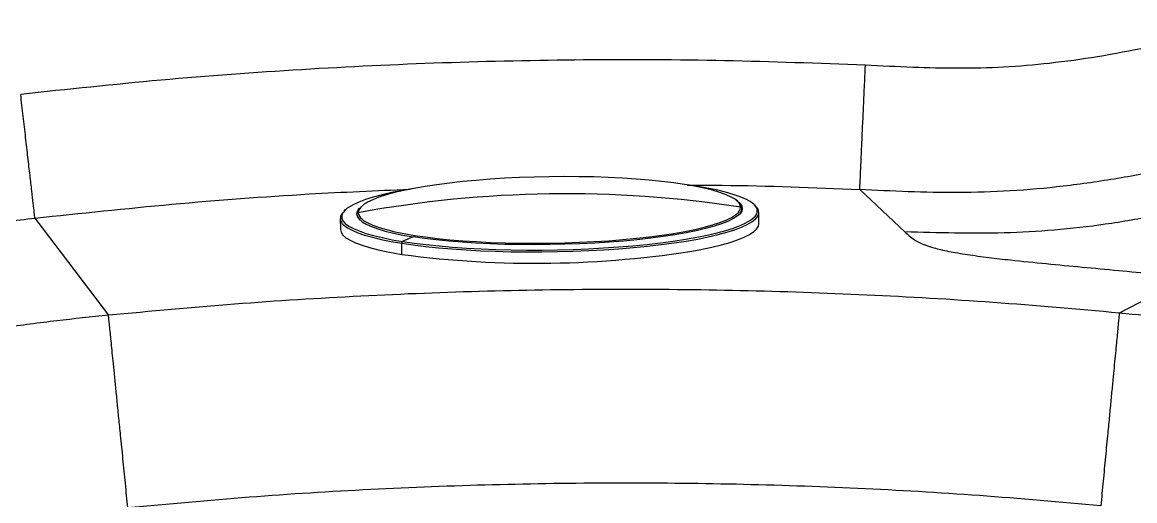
# Model space of a CAD drawing. Extents: x 400 to 501, y 484 to 634.
# Drawn here: x 443.27 to 456.47, y 528.93 to 534.61 of the extents above; entities that cross this region are included whole.
import ezdxf

# ---------------------------------------------------------------- set-up
doc = ezdxf.new("R2010")
doc.units = 0
doc.header["$MEASUREMENT"] = 0
doc.layers.add('DIM', color=3, linetype='Continuous')
doc.layers.add('GEOMETRY', color=3, linetype='Continuous', lineweight=25)

# ---------------------------------------------------------------- blocks, each defined once
blk = doc.blocks.new('2026 GRANDEE')
at = {"layer": 'GEOMETRY', "ltscale": 16}
for p, q in [((3.316, -64.717), (2.78, -64.216)), ((-3.183, -64.505), (-3.184, -64.521)), ((-3.183, -64.505), (-3.183, -64.508)), ((-3.151, -64.435), (-3.164, -64.451)), ((1.384, -64.436), (1.387, -64.448)), ((1.385, -64.454), (1.384, -64.438)), ((1.385, -64.454), (1.385, -64.459)), ((1.543, -64.404), (1.541, -64.402)), ((1.585, -64.618), (1.583, -64.486)), ((-7.002, -64.554), (-6.129, -65.707)), ((-3.381, -64.559), (-3.379, -64.69)), ((-3.184, -64.521), (-3.184, -64.524)), ((-2.65, -64.985), (-2.652, -64.853)), ((6.685, -65.255), (5.858, -65.681))]:
    blk.add_line(p, q, dxfattribs=at)
at = {"layer": 'GEOMETRY', "ltscale": 16, "flags": 128}
for points in [[(-0.903, -64.063), (-1.081, -64.067), (-1.257, -64.073), (-1.432, -64.082), (-1.603, -64.093), (-1.77, -64.106), (-1.932, -64.121), (-2.087, -64.138), (-2.235, -64.158), (-2.375, -64.179), (-2.505, -64.202), (-2.626, -64.226), (-2.736, -64.252), (-2.835, -64.279), (-2.922, -64.307), (-2.996, -64.336), (-3.057, -64.366), (-3.105, -64.397), (-3.14, -64.428), (-3.141, -64.429)], [(1.288, -64.323), (1.256, -64.304), (1.194, -64.276), (1.119, -64.249), (1.032, -64.223), (0.933, -64.199), (0.822, -64.176), (0.701, -64.155), (0.57, -64.136), (0.43, -64.119), (0.282, -64.104), (0.127, -64.091), (-0.035, -64.081), (-0.202, -64.072), (-0.373, -64.066), (-0.548, -64.063), (-0.725, -64.062), (-0.903, -64.063)], [(-2.483, -64.197), (-2.51, -64.202), (-2.645, -64.226), (-2.771, -64.251), (-2.885, -64.278), (-2.989, -64.306), (-3.081, -64.335), (-3.161, -64.365), (-3.228, -64.395), (-3.282, -64.427), (-3.308, -64.446)], [(0.842, -64.175), (0.707, -64.156), (0.674, -64.151)], [(1.531, -64.397), (1.523, -64.389), (1.482, -64.358), (1.427, -64.328), (1.36, -64.3), (1.28, -64.272), (1.187, -64.245), (1.083, -64.22), (0.968, -64.197), (0.842, -64.175)], [(1.319, -64.344), (1.324, -64.347), (1.359, -64.377), (1.38, -64.408), (1.387, -64.439), (1.381, -64.47), (1.36, -64.502), (1.325, -64.533), (1.276, -64.563), (1.214, -64.594), (1.139, -64.623), (1.052, -64.651), (0.952, -64.679), (0.841, -64.705), (0.72, -64.73), (0.588, -64.753), (0.447, -64.774), (0.298, -64.793), (0.141, -64.811), (-0.022, -64.826), (-0.19, -64.84), (-0.363, -64.851), (-0.539, -64.859), (-0.717, -64.865), (-0.897, -64.869), (-1.076, -64.871), (-1.255, -64.869), (-1.431, -64.866), (-1.604, -64.86), (-1.772, -64.852), (-1.936, -64.841), (-2.092, -64.828), (-2.242, -64.813), (-2.383, -64.795), (-2.515, -64.776)], [(-3.308, -64.446), (-3.323, -64.459), (-3.35, -64.491), (-3.364, -64.523), (-3.364, -64.555), (-3.35, -64.587), (-3.322, -64.618), (-3.307, -64.63)], [(-3.155, -64.438), (-3.159, -64.442), (-3.18, -64.474), (-3.187, -64.505), (-3.18, -64.536), (-3.158, -64.567), (-3.123, -64.597), (-3.074, -64.626), (-3.012, -64.654), (-2.936, -64.682), (-2.848, -64.708), (-2.748, -64.732), (-2.637, -64.755), (-2.515, -64.776)], [(-3.141, -64.429), (-3.161, -64.459), (-3.167, -64.49)], [(-3.125, -64.564), (-3.104, -64.581), (-3.055, -64.61), (-2.994, -64.638), (-2.919, -64.665), (-2.832, -64.691), (-2.733, -64.715), (-2.622, -64.738), (-2.501, -64.759), (-2.37, -64.778), (-2.23, -64.795), (-2.082, -64.81), (-1.927, -64.823), (-1.765, -64.833), (-1.598, -64.842), (-1.426, -64.848), (-1.252, -64.851), (-1.075, -64.852), (-0.897, -64.851), (-0.719, -64.847), (-0.542, -64.841), (-0.368, -64.832), (-0.197, -64.822), (-0.03, -64.808), (0.132, -64.793), (0.287, -64.776), (0.435, -64.756), (0.575, -64.735), (0.705, -64.712), (0.826, -64.688), (0.936, -64.662), (1.035, -64.635), (1.122, -64.607), (1.196, -64.578), (1.257, -64.548), (1.305, -64.517), (1.318, -64.507)], [(1.363, -64.497), (1.356, -64.505), (1.346, -64.515)], [(-3.347, -64.628), (-3.337, -64.638), (-3.296, -64.669), (-3.241, -64.699), (-3.173, -64.728), (-3.092, -64.755), (-2.999, -64.782), (-2.894, -64.807), (-2.778, -64.831), (-2.652, -64.853)], [(-3.307, -64.63), (-3.281, -64.649), (-3.226, -64.678), (-3.158, -64.707), (-3.078, -64.735), (-2.986, -64.761), (-2.882, -64.786), (-2.766, -64.81), (-2.641, -64.831)], [(-2.652, -64.853), (-2.516, -64.873), (-2.37, -64.891), (-2.217, -64.907), (-2.056, -64.92), (-1.889, -64.932), (-1.716, -64.941), (-1.538, -64.948), (-1.357, -64.953), (-1.174, -64.955), (-0.989, -64.955), (-0.803, -64.952), (-0.618, -64.947), (-0.434, -64.939), (-0.254, -64.93), (-0.076, -64.918), (0.096, -64.903), (0.264, -64.887), (0.424, -64.869), (0.578, -64.848), (0.722, -64.826), (0.858, -64.802), (0.984, -64.777), (1.1, -64.75), (1.204, -64.722), (1.297, -64.692), (1.377, -64.662), (1.445, -64.631), (1.499, -64.6), (1.541, -64.568), (1.546, -64.562)], [(-2.641, -64.831), (-2.506, -64.851), (-2.361, -64.869), (-2.209, -64.885), (-2.049, -64.899), (-1.883, -64.91), (-1.711, -64.919), (-1.535, -64.926), (-1.355, -64.931), (-1.172, -64.933), (-0.988, -64.933), (-0.804, -64.93), (-0.62, -64.925), (-0.438, -64.918), (-0.258, -64.908), (-0.082, -64.896), (0.09, -64.882), (0.256, -64.866), (0.415, -64.847), (0.568, -64.827), (0.712, -64.805), (0.847, -64.781), (0.972, -64.756), (1.087, -64.729), (1.191, -64.701), (1.283, -64.672), (1.362, -64.642), (1.429, -64.611), (1.484, -64.58), (1.524, -64.548), (1.535, -64.537)], [(0.875, -64.931), (1.026, -64.899), (1.14, -64.872), (1.242, -64.842), (1.332, -64.812), (1.408, -64.781), (1.472, -64.749), (1.521, -64.717), (1.557, -64.684), (1.578, -64.651), (1.585, -64.618), (1.585, -64.618)], [(-3.379, -64.69), (-3.372, -64.722), (-3.35, -64.755), (-3.314, -64.787), (-3.264, -64.817), (-3.2, -64.847), (-3.123, -64.876), (-3.033, -64.904), (-2.931, -64.93), (-2.817, -64.955), (-2.65, -64.985)]]:
    blk.add_lwpolyline(points, dxfattribs=at)
at = {"layer": 'GEOMETRY', "ltscale": 16}
for centre, radius, start, end in [((0.38, -70.776), 6.617, 85.992, 86.3379), ((-0.707, -77.906), 13.64, 90.8231, 100.3924), ((-0.706, -77.908), 13.642, 81.2562, 90.8248), ((1.224, -64.454), 0.146, 11.7634, 64.3004), ((1.293, -64.442), 0.0892, 321.9711, 56.747), ((-3.164, -64.509), 0.0195, 100.0431, 177.461), ((-3.059, -64.478), 0.109, 186.3432, 232.5059), ((1.252, -64.412), 0.116, 304.8445, 353.7804), ((1.471, -64.469), 0.094, 313.2844, 49.9659), ((1.486, -64.488), 0.0955, 309.0113, 48.3062)]:
    blk.add_arc(centre, radius, start, end, dxfattribs=at)
at = {"layer": 'GEOMETRY', "ltscale": 256}
for centre, radius, start, end in [((-3.284, -64.557), 0.0955, 129.0113, 228.3062), ((-3.076, -64.496), 0.108, 186.1927, 231.5341), ((0.795, -72.49), 8.394, 113.2266, 114.1653), ((-2.629, -64.851), 0.0228, 120.8065, 183.9747), ((-1.066, -53.039), 12.051, 262.4484, 279.2731)]:
    blk.add_arc(centre, radius, start, end, dxfattribs=at)
at = {"layer": 'GEOMETRY', "ltscale": 16}
for points, knots in [([(7.415, -62.23), (7.21, -62.285), (6.805, -62.394), (6.2, -62.531), (5.611, -62.642), (5.041, -62.722), (4.489, -62.768), (3.947, -62.781), (3.402, -62.767), (3.034, -62.749), (2.847, -62.74)], [0, 0, 0, 0, 0.13756, 0.272263, 0.402496, 0.526833, 0.645656, 0.761457, 0.87844, 1, 1, 1, 1]), ([(2.847, -62.74), (2.29, -62.719), (1.176, -62.677), (-0.496, -62.671), (-2.168, -62.706), (-3.839, -62.786), (-5.507, -62.908), (-6.616, -63.027), (-7.171, -63.086)], [0, 0, 0, 0, 0.166645, 0.33328, 0.49992, 0.666577, 0.833266, 1, 1, 1, 1]), ([(2.78, -64.216), (2.781, -64.197), (2.783, -64.158), (2.788, -64.044), (2.795, -63.894), (2.803, -63.709), (2.813, -63.494), (2.824, -63.256), (2.836, -63.002), (2.843, -62.828), (2.847, -62.74)], [0, 0, 0, 0, 0.125005, 0.250005, 0.375002, 0.5, 0.624998, 0.749995, 0.874995, 1, 1, 1, 1]), ([(-7.002, -64.554), (-7.005, -64.535), (-7.009, -64.496), (-7.022, -64.384), (-7.039, -64.235), (-7.06, -64.05), (-7.085, -63.836), (-7.112, -63.599), (-7.141, -63.347), (-7.161, -63.173), (-7.171, -63.086)], [0, 0, 0, 0, 0.125005, 0.250005, 0.375002, 0.5, 0.624998, 0.749995, 0.874995, 1, 1, 1, 1]), ([(7.807, -63.636), (7.587, -63.695), (7.151, -63.814), (6.494, -63.963), (5.843, -64.088), (5.2, -64.181), (4.569, -64.237), (3.955, -64.256), (3.36, -64.243), (2.971, -64.225), (2.78, -64.216)], [0, 0, 0, 0, 0.134135, 0.266564, 0.397072, 0.524866, 0.649494, 0.770387, 0.88732, 1, 1, 1, 1]), ([(8.201, -64.014), (7.991, -64.081), (7.572, -64.214), (6.939, -64.384), (6.314, -64.525), (5.697, -64.633), (5.091, -64.702), (4.495, -64.735), (3.905, -64.735), (3.512, -64.723), (3.316, -64.717)], [0, 0, 0, 0, 0.133917, 0.266045, 0.395239, 0.520941, 0.643274, 0.763079, 0.881641, 1, 1, 1, 1]), ([(-7.002, -64.554), (-6.461, -64.497), (-5.378, -64.381), (-3.895, -64.269), (-2.954, -64.228), (-2.557, -64.211)], [0, 0, 0, 0, 0.366364, 0.732623, 1, 1, 1, 1]), ([(0.735, -64.162), (0.873, -64.162), (1.555, -64.164), (2.237, -64.193), (2.78, -64.216)], [0, 0, 0, 0, 0.202124, 1, 1, 1, 1]), ([(1.335, -64.354), (1.324, -64.345), (1.313, -64.335), (1.296, -64.325), (1.295, -64.325)], [0, 0, 0, 0, 0.979179, 1, 1, 1, 1]), ([(-3.315, -64.45), (-3.323, -64.455), (-3.332, -64.461), (-3.337, -64.468), (-3.338, -64.469)], [0, 0, 0, 0, 0.829884, 1, 1, 1, 1]), ([(-3.164, -64.451), (-3.164, -64.451), (-3.173, -64.461), (-3.181, -64.48), (-3.183, -64.5), (-3.183, -64.509)], [0, 0, 0, 0, 0.01578, 0.560928, 1, 1, 1, 1]), ([(-10.802, -65.437), (-10.61, -65.358), (-10.222, -65.197), (-9.616, -65.01), (-8.989, -64.855), (-8.343, -64.733), (-7.679, -64.634), (-7.23, -64.581), (-7.002, -64.554)], [0, 0, 0, 0, 0.159284, 0.321145, 0.485833, 0.653675, 0.82462, 1, 1, 1, 1]), ([(3.316, -64.717), (3.332, -64.733), (3.365, -64.764), (3.419, -64.806), (3.484, -64.844), (3.558, -64.876), (3.646, -64.904), (3.741, -64.928), (3.837, -64.949), (3.943, -64.968), (4.098, -64.993), (4.307, -65.021), (4.62, -65.057), (4.991, -65.095), (5.419, -65.135), (5.845, -65.175), (6.267, -65.214), (6.546, -65.241), (6.685, -65.255)], [0, 0, 0, 0, 0.060859, 0.123014, 0.164692, 0.206406, 0.247598, 0.277906, 0.307967, 0.338258, 0.369388, 0.433578, 0.496839, 0.598475, 0.699434, 0.801341, 0.90071, 1, 1, 1, 1]), ([(5.858, -65.681), (5.856, -65.698), (5.853, -65.731), (5.847, -65.797), (5.839, -65.882), (5.829, -65.982), (5.819, -66.091), (5.806, -66.219), (5.792, -66.367), (5.776, -66.531), (5.759, -66.71), (5.741, -66.902), (5.719, -67.128), (5.694, -67.387), (5.667, -67.676), (5.648, -67.87), (5.639, -67.968)], [0, 0, 0, 0, 0.086624, 0.172394, 0.256613, 0.318613, 0.379677, 0.44003, 0.5, 0.559971, 0.620324, 0.681388, 0.743388, 0.827607, 0.913376, 1, 1, 1, 1]), ([(14.117, -71.186), (14.023, -71.009), (13.833, -70.649), (13.533, -70.105), (13.203, -69.555), (12.86, -69.048), (12.504, -68.589), (12.145, -68.181), (11.753, -67.798), (11.331, -67.443), (10.881, -67.123), (10.408, -66.839), (9.916, -66.593), (9.412, -66.384), (8.9, -66.21), (8.342, -66.056), (7.742, -65.926), (7.103, -65.821), (6.476, -65.742), (6.062, -65.701), (5.858, -65.681)], [0, 0, 0, 0, 0.05688, 0.115933, 0.176874, 0.239419, 0.290399, 0.342021, 0.394095, 0.44644, 0.498882, 0.551249, 0.603411, 0.655234, 0.706589, 0.757393, 0.820016, 0.88144, 0.941631, 1, 1, 1, 1]), ([(-6.129, -65.707), (-6.334, -65.728), (-6.749, -65.771), (-7.376, -65.854), (-8.013, -65.962), (-8.612, -66.096), (-9.167, -66.255), (-9.676, -66.434), (-10.175, -66.648), (-10.659, -66.899), (-11.123, -67.186), (-11.563, -67.508), (-11.975, -67.863), (-12.356, -68.245), (-12.706, -68.649), (-13.052, -69.102), (-13.388, -69.604), (-13.712, -70.147), (-14.007, -70.685), (-14.194, -71.041), (-14.286, -71.216)], [0, 0, 0, 0, 0.05909, 0.119723, 0.181694, 0.244786, 0.295929, 0.347549, 0.39952, 0.451711, 0.503988, 0.55621, 0.608231, 0.659908, 0.711091, 0.761642, 0.823723, 0.884349, 0.94325, 1, 1, 1, 1]), ([(-5.9, -67.993), (-5.91, -67.896), (-5.929, -67.701), (-5.958, -67.413), (-5.984, -67.154), (-6.007, -66.928), (-6.026, -66.736), (-6.044, -66.557), (-6.061, -66.393), (-6.075, -66.246), (-6.088, -66.117), (-6.099, -66.008), (-6.109, -65.908), (-6.118, -65.824), (-6.124, -65.758), (-6.128, -65.724), (-6.129, -65.707)], [0, 0, 0, 0, 0.086625, 0.172394, 0.256613, 0.318613, 0.379677, 0.44003, 0.5, 0.559969, 0.620322, 0.681387, 0.743386, 0.827606, 0.913375, 1, 1, 1, 1]), ([(5.639, -67.968), (5.159, -67.925), (4.199, -67.84), (2.757, -67.757), (1.313, -67.707), (-0.131, -67.693), (-1.576, -67.714), (-3.019, -67.77), (-4.461, -67.859), (-5.42, -67.949), (-5.9, -67.993)], [0, 0, 0, 0, 0.125031, 0.250033, 0.375017, 0.499991, 0.624966, 0.749953, 0.874961, 1, 1, 1, 1])]:
    blk.add_open_spline(points, degree=3, knots=knots, dxfattribs=at)
at = {"layer": 'GEOMETRY'}
blk.add_open_spline([(5.858, -65.681), (5.359, -65.636), (4.363, -65.548), (2.864, -65.462), (1.364, -65.409), (-0.136, -65.395), (-1.637, -65.416), (-3.136, -65.475), (-4.635, -65.568), (-5.631, -65.661), (-6.129, -65.707)], degree=3, knots=[0, 0, 0, 0, 0.125028, 0.25003, 0.375015, 0.499991, 0.624969, 0.749957, 0.874965, 1, 1, 1, 1], dxfattribs=at)

msp = doc.modelspace()

# ---------------------------------------------------------------- block references
at = {"layer": 'DIM'}
msp.add_blockref('2026 GRANDEE', (450.425, 596.84), dxfattribs=at)

doc.saveas('drawing.dxf')
